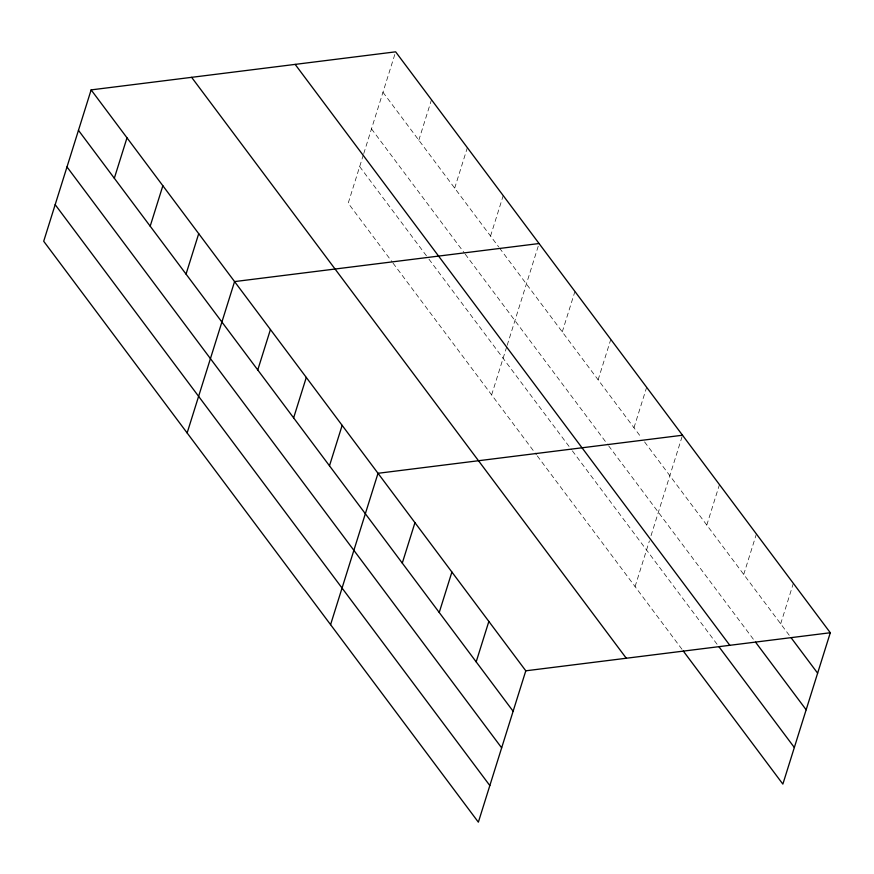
<?xml version="1.0" encoding="UTF-8"?>
<svg xmlns="http://www.w3.org/2000/svg" width="874" height="874" viewBox="0 0 874 874"><rect width="100%" height="100%" fill="white"/><g stroke="black" fill="none" stroke-linecap="round" stroke-linejoin="round"><path stroke-width="0.66" stroke-dasharray="4.37 3.28" d="M363.344 154.884L348.202 203.194L392.207 262.014M363.748 153.584L395.638 51.828M418.821 140.19L431.494 99.756M454.688 188.118L467.361 147.684M490.543 236.046L503.216 195.601M491.636 394.895L506.778 346.585M507.193 345.285L539.072 243.529M562.266 331.891L574.939 291.457M598.122 379.819L610.795 339.385M633.978 427.747L646.651 387.302M635.081 586.596L649.404 540.886M651.032 535.686L682.518 435.23M706.793 525.045L719.466 484.611M743.73 574.426L756.403 533.992M780.679 623.807L793.352 583.362M382.965 92.273L498.693 246.938M499.513 248.03L641.319 437.546M644.575 441.905L789.517 635.616M371.494 128.871L464.4 253.045M465.219 254.137L607.845 444.746M608.654 445.838L753.945 640.019M359.673 166.595L428.129 258.081M428.948 259.174L571.574 449.782M572.383 450.875L717.226 644.455M393.027 263.107L536.461 454.808M537.281 455.889L682.463 649.928"/><path stroke-width="1.31" d="M91.136 89.891L43.7 241.257L478.362 822.172L525.798 670.806L91.136 89.891L395.638 51.828L830.3 632.743L782.864 784.109L683.271 651.01M114.319 178.252L126.992 137.819M150.186 226.18L162.859 185.736M186.042 274.108L198.715 233.664M187.134 432.958L234.571 281.592L539.072 243.529M257.764 369.953L270.437 329.52M293.62 417.881L306.293 377.437M329.476 465.809L342.149 425.365M330.58 624.659L378.016 473.293L682.518 435.23M402.28 563.107L414.953 522.674M439.229 612.488L451.902 572.044M476.177 661.869L488.85 621.425M525.798 670.806L830.3 632.743M791.123 637.758L817.627 673.177M755.551 642.161L806.156 709.786M295.15 64.392L729.812 645.307M718.832 646.596L794.335 747.499M191.625 77.327L626.287 658.242M78.463 130.324L513.125 711.239M66.992 166.934L501.654 747.849M55.171 204.647L489.833 785.562"/></g></svg>
